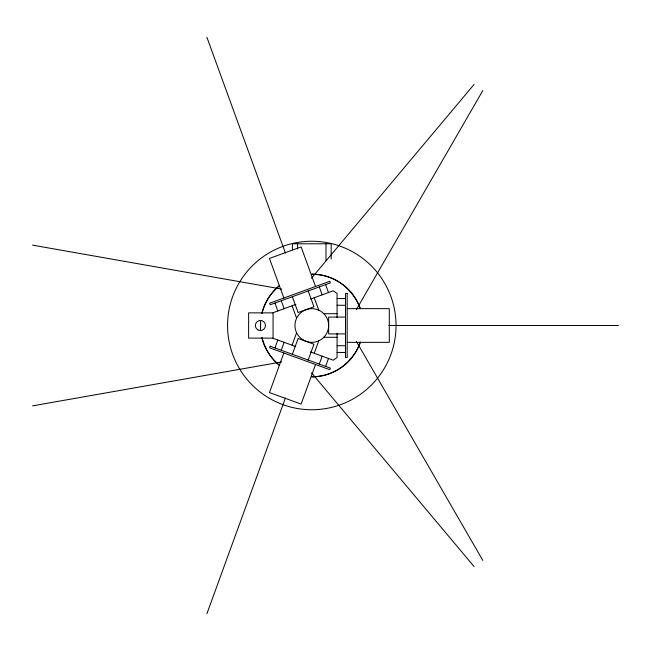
<?xml version="1.0" encoding="UTF-8"?>
<svg xmlns="http://www.w3.org/2000/svg" width="651" height="651" viewBox="0 0 651 651"><rect width="100%" height="100%" fill="white"/><g stroke="black" fill="none" stroke-linecap="round" stroke-linejoin="round"><path stroke-width="0.98" d="M274.942 347.943L277.822 340.025M281.273 350.254L284.153 342.336M283.86 352.988L269.457 392.569L301.12 404.092L315.532 364.511M292.071 345.217L296.604 332.775M292.356 354.282L298.117 338.455L313.953 344.216L308.192 360.044M206.92 613.657L285.447 397.891M314.238 353.281L318.77 340.839M319.275 364.08L322.155 356.162M325.606 366.383L328.486 358.473M356.325 309.664L482.814 90.579M311.455 278.246L474.066 84.451M295.766 304.44L273.07 312.7L273.07 338.3L295.766 346.56M310.543 299.061L333.239 290.802L337.072 293.487L337.072 317.639M32.55 405.858L281.688 361.923M337.072 298.54L345.494 298.54M337.072 305.278L345.494 305.278M347.178 308.647L389.306 308.647L389.306 342.353L347.178 342.353M273.046 312.862L248.617 312.862L248.617 338.138L273.046 338.138M323.832 313.709L337.072 313.709M345.494 317.078L328.649 317.078L328.649 333.922L345.494 333.922M388.834 325.5L618.45 325.5M323.832 337.291L337.072 337.291M337.072 345.722L345.494 345.722M337.072 352.46L345.494 352.46M32.55 245.142L281.688 289.077M310.543 351.939L333.239 360.198L337.072 357.513L337.072 333.361M311.455 372.754L474.066 566.549M356.325 341.336L482.814 560.421M325.606 284.617L328.486 292.527M319.275 286.92L322.155 294.838M315.532 286.489L301.12 246.908L269.457 258.431L283.86 298.012M314.238 297.719L318.77 310.161M308.192 290.956L313.953 306.784L298.117 312.545L292.356 296.718M206.92 37.343L285.447 253.109M292.071 305.783L296.604 318.225M281.273 300.746L284.153 308.664M274.942 303.057L277.822 310.975M331.172 258.943L331.172 243.783L292.421 243.783L292.421 249.846M326.005 243.783L326.005 260.97M297.588 243.783L297.588 248.837M360.288 342.011A51.226 51.226 0 0 1 311.495 376.726M279.246 365.048A51.226 51.226 0 0 1 262.093 337.869M260.644 328.21A51.226 51.226 0 0 1 260.652 322.627M262.068 313.212A51.226 51.226 0 0 1 279.23 285.96M312.106 274.274A51.226 51.226 0 0 1 313.815 274.315M317.224 274.567A51.226 51.226 0 0 1 360.174 308.655M360.288 342.524A51.388 51.388 0 0 1 311.796 376.888M279.409 365.398A51.388 51.388 0 0 1 261.889 337.739M260.62 330.114A51.388 51.388 0 0 1 260.62 320.886M261.889 313.261A51.388 51.388 0 0 1 279.409 285.602M311.796 274.112A51.388 51.388 0 0 1 360.288 308.476M270.189 346.218L269.612 347.797L329.78 369.695L330.358 368.116L270.189 346.218M329.78 281.305L269.612 303.203L270.189 304.782L330.358 282.884L329.78 281.305M347.178 293.487L345.494 293.487L345.494 357.513L347.178 357.513L347.178 293.487M269.677 398.461A84.248 84.248 0 0 0 396.044 325.5A84.248 84.248 0 0 0 269.677 252.539A84.248 84.248 0 0 0 269.677 398.461M303.374 340.091A16.853 16.853 0 0 0 328.649 325.5A16.853 16.853 0 0 0 303.374 310.909A16.853 16.853 0 0 0 303.374 340.091M257.886 329.878A5.053 5.053 0 0 0 265.462 325.5A5.053 5.053 0 0 0 257.886 321.122A5.053 5.053 0 0 0 257.886 329.878"/></g></svg>
